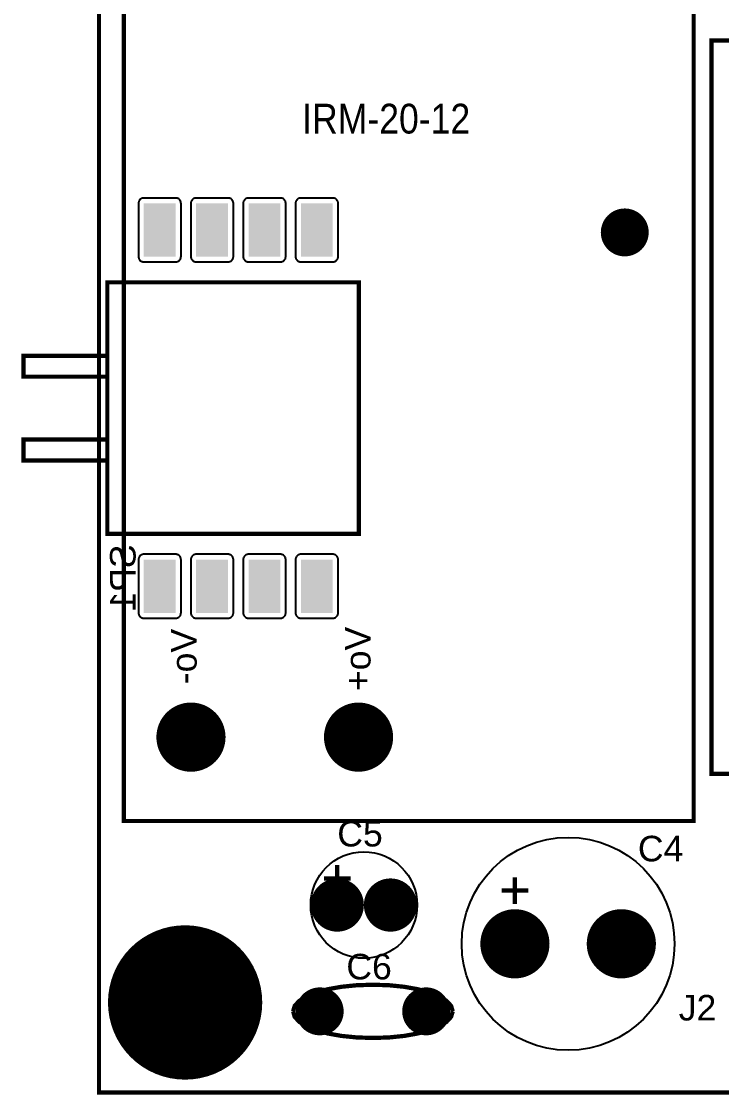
# Model space of a CAD drawing. Header units: inches. Extents: x -3.04 to 3.04, y -2.27 to 2.27.
# Drawn here: x -3.042 to -1.726, y -2.267 to -0.251 of the extents above; entities that cross this region are included whole.
import ezdxf

# ---------------------------------------------------------------- set-up
doc = ezdxf.new("R2010")
doc.units = ezdxf.units.IN
doc.layers.get('0').update_dxf_attribs({"linetype": 'CONTINUOUS'})

# ---------------------------------------------------------------- blocks, each defined once
blk = doc.blocks.new('RPAD')
blk.add_trace([(-0.5, -0.5), (-0.5, 0.5), (0.5, -0.5), (0.5, 0.5)])
blk = doc.blocks.new('EPAD')
at = {"const_width": 0.5}
blk.add_lwpolyline([(-0.25, 0, 1), (0.25, 0, 1)], format="xyb", close=True, dxfattribs=at)

msp = doc.modelspace()

# ---------------------------------------------------------------- linework, layer by layer
at = {"const_width": 0.008}
for points in [[(-2.896492, -2.262827), (3.038224, -2.262827), (3.038224, 2.262827), (-2.896492, 2.262827), (-2.896492, -2.262827)], [(-2.896492, -2.262827), (3.038224, -2.262827), (3.038224, 2.262827), (-2.896492, 2.262827), (-2.896492, -2.262827)], [(-2.896492, -2.262827), (3.038224, -2.262827), (3.038224, 2.262827), (-2.896492, 2.262827), (-2.896492, -2.262827)], [(-2.849602, -1.752929), (-1.778736, -1.752929), (-1.778736, 0.310063), (-2.849602, 0.310063), (-2.849602, -1.752929)], [(-2.849602, -1.752929), (-1.778736, -1.752929), (-1.778736, 0.310063), (-2.849602, 0.310063), (-2.849602, -1.752929)], [(-2.849602, -1.752929), (-1.778736, -1.752929), (-1.778736, 0.310063), (-2.849602, 0.310063), (-2.849602, -1.752929)], [(-1.745209, -1.664582), (-1.25702, -1.664582), (-1.25702, -0.28663), (-1.745209, -0.28663), (-1.745209, -1.664582)], [(-1.745209, -1.664582), (-1.25702, -1.664582), (-1.25702, -0.28663), (-1.745209, -0.28663), (-1.745209, -1.664582)], [(-1.745209, -1.664582), (-1.25702, -1.664582), (-1.25702, -0.28663), (-1.745209, -0.28663), (-1.745209, -1.664582)], [(-2.880744, -1.213551), (-2.408303, -1.213551), (-2.408303, -0.74111), (-2.880744, -0.74111), (-2.880744, -1.213551)], [(-2.880744, -1.213551), (-2.408303, -1.213551), (-2.408303, -0.74111), (-2.880744, -0.74111), (-2.880744, -1.213551)], [(-2.880744, -1.213551), (-2.408303, -1.213551), (-2.408303, -0.74111), (-2.880744, -0.74111), (-2.880744, -1.213551)], [(-3.038224, -0.918275), (-2.880744, -0.918275), (-2.880744, -0.878905), (-3.038224, -0.878905), (-3.038224, -0.918275)], [(-3.038224, -0.918275), (-2.880744, -0.918275), (-2.880744, -0.878905), (-3.038224, -0.878905), (-3.038224, -0.918275)], [(-3.038224, -0.918275), (-2.880744, -0.918275), (-2.880744, -0.878905), (-3.038224, -0.878905), (-3.038224, -0.918275)], [(-3.038224, -1.075756), (-2.880744, -1.075756), (-2.880744, -1.036385), (-3.038224, -1.036385), (-3.038224, -1.075756)], [(-3.038224, -1.075756), (-2.880744, -1.075756), (-2.880744, -1.036385), (-3.038224, -1.036385), (-3.038224, -1.075756)], [(-3.038224, -1.075756), (-2.880744, -1.075756), (-2.880744, -1.036385), (-3.038224, -1.036385), (-3.038224, -1.075756)], [(-2.448618, -1.835858), (-2.448618, -1.885858)], [(-2.448618, -1.835858), (-2.448618, -1.885858)], [(-2.448618, -1.835858), (-2.448618, -1.885858)], [(-2.473618, -1.860858), (-2.423618, -1.860858)], [(-2.473618, -1.860858), (-2.423618, -1.860858)], [(-2.473618, -1.860858), (-2.423618, -1.860858)], [(-2.114744, -1.858677), (-2.114744, -1.908677)], [(-2.114744, -1.858677), (-2.114744, -1.908677)], [(-2.114744, -1.858677), (-2.114744, -1.908677)], [(-2.139744, -1.883677), (-2.089744, -1.883677)], [(-2.139744, -1.883677), (-2.089744, -1.883677)], [(-2.139744, -1.883677), (-2.089744, -1.883677)], [(-2.531618, -2.110551), (-2.528659, -2.100363), (-2.520134, -2.090926), (-2.506569, -2.082426), (-2.488493, -2.075051), (-2.466432, -2.068988), (-2.440915, -2.064426), (-2.412468, -2.061551), (-2.381618, -2.060551)], [(-2.531618, -2.110551), (-2.528659, -2.100363), (-2.520134, -2.090926), (-2.506569, -2.082426), (-2.488493, -2.075051), (-2.466432, -2.068988), (-2.440915, -2.064426), (-2.412468, -2.061551), (-2.381618, -2.060551)], [(-2.531618, -2.110551), (-2.528659, -2.100363), (-2.520134, -2.090926), (-2.506569, -2.082426), (-2.488493, -2.075051), (-2.466432, -2.068988), (-2.440915, -2.064426), (-2.412468, -2.061551), (-2.381618, -2.060551)], [(-2.231618, -2.110551), (-2.234618, -2.100363), (-2.243243, -2.090926), (-2.256931, -2.082426), (-2.275118, -2.075051), (-2.297243, -2.068988), (-2.322743, -2.064426), (-2.351056, -2.061551), (-2.381618, -2.060551)], [(-2.231618, -2.110551), (-2.234618, -2.100363), (-2.243243, -2.090926), (-2.256931, -2.082426), (-2.275118, -2.075051), (-2.297243, -2.068988), (-2.322743, -2.064426), (-2.351056, -2.061551), (-2.381618, -2.060551)], [(-2.231618, -2.110551), (-2.234618, -2.100363), (-2.243243, -2.090926), (-2.256931, -2.082426), (-2.275118, -2.075051), (-2.297243, -2.068988), (-2.322743, -2.064426), (-2.351056, -2.061551), (-2.381618, -2.060551)], [(-2.531618, -2.110551), (-2.528659, -2.120738), (-2.520134, -2.130176), (-2.506569, -2.138676), (-2.488493, -2.146051), (-2.466432, -2.152113), (-2.440915, -2.156676), (-2.412468, -2.159551), (-2.381618, -2.160551)], [(-2.531618, -2.110551), (-2.528659, -2.120738), (-2.520134, -2.130176), (-2.506569, -2.138676), (-2.488493, -2.146051), (-2.466432, -2.152113), (-2.440915, -2.156676), (-2.412468, -2.159551), (-2.381618, -2.160551)], [(-2.531618, -2.110551), (-2.528659, -2.120738), (-2.520134, -2.130176), (-2.506569, -2.138676), (-2.488493, -2.146051), (-2.466432, -2.152113), (-2.440915, -2.156676), (-2.412468, -2.159551), (-2.381618, -2.160551)], [(-2.231618, -2.110551), (-2.234618, -2.120738), (-2.243243, -2.130176), (-2.256931, -2.138676), (-2.275118, -2.146051), (-2.297243, -2.152113), (-2.322743, -2.156676), (-2.351056, -2.159551), (-2.381618, -2.160551)], [(-2.231618, -2.110551), (-2.234618, -2.120738), (-2.243243, -2.130176), (-2.256931, -2.138676), (-2.275118, -2.146051), (-2.297243, -2.152113), (-2.322743, -2.156676), (-2.351056, -2.159551), (-2.381618, -2.160551)], [(-2.231618, -2.110551), (-2.234618, -2.120738), (-2.243243, -2.130176), (-2.256931, -2.138676), (-2.275118, -2.146051), (-2.297243, -2.152113), (-2.322743, -2.156676), (-2.351056, -2.159551), (-2.381618, -2.160551)]]:
    msp.add_lwpolyline(points, dxfattribs=at)
for points in [[(-2.812319, -0.702685), (-2.752319, -0.702685), (-2.75128, -0.702634), (-2.750274, -0.702486), (-2.749307, -0.702244), (-2.748383, -0.701913), (-2.747507, -0.701498), (-2.746683, -0.701004), (-2.745915, -0.700434), (-2.745209, -0.699794), (-2.744569, -0.699088), (-2.744, -0.69832), (-2.743506, -0.697496), (-2.743091, -0.69662), (-2.74276, -0.695696), (-2.742518, -0.694729), (-2.742369, -0.693724), (-2.742319, -0.692685), (-2.742319, -0.592685), (-2.742369, -0.591645), (-2.742518, -0.59064), (-2.74276, -0.589673), (-2.743091, -0.588749), (-2.743506, -0.587873), (-2.744, -0.587049), (-2.744569, -0.586281), (-2.745209, -0.585575), (-2.745915, -0.584935), (-2.746683, -0.584366), (-2.747507, -0.583871), (-2.748383, -0.583456), (-2.749307, -0.583126), (-2.750274, -0.582883), (-2.75128, -0.582735), (-2.752319, -0.582685), (-2.812319, -0.582685), (-2.813358, -0.582735), (-2.814363, -0.582883), (-2.81533, -0.583126), (-2.816254, -0.583456), (-2.817131, -0.583871), (-2.817955, -0.584366), (-2.818722, -0.584935), (-2.819428, -0.585575), (-2.820069, -0.586281), (-2.820638, -0.587049), (-2.821132, -0.587873), (-2.821547, -0.588749), (-2.821878, -0.589673), (-2.82212, -0.59064), (-2.822269, -0.591645), (-2.822319, -0.592685), (-2.822319, -0.692685), (-2.822269, -0.693724), (-2.82212, -0.694729), (-2.821878, -0.695696), (-2.821547, -0.69662), (-2.821132, -0.697496), (-2.820638, -0.69832), (-2.820069, -0.699088), (-2.819428, -0.699794), (-2.818722, -0.700434), (-2.817955, -0.701004), (-2.817131, -0.701498), (-2.816254, -0.701913), (-2.81533, -0.702244), (-2.814363, -0.702486), (-2.813358, -0.702634), (-2.812319, -0.702685)], [(-2.713894, -0.702685), (-2.653894, -0.702685), (-2.652854, -0.702634), (-2.651849, -0.702486), (-2.650882, -0.702244), (-2.649958, -0.701913), (-2.649082, -0.701498), (-2.648258, -0.701004), (-2.64749, -0.700434), (-2.646784, -0.699794), (-2.646144, -0.699088), (-2.645575, -0.69832), (-2.64508, -0.697496), (-2.644665, -0.69662), (-2.644335, -0.695696), (-2.644093, -0.694729), (-2.643944, -0.693724), (-2.643894, -0.692685), (-2.643894, -0.592685), (-2.643944, -0.591645), (-2.644093, -0.59064), (-2.644335, -0.589673), (-2.644665, -0.588749), (-2.64508, -0.587873), (-2.645575, -0.587049), (-2.646144, -0.586281), (-2.646784, -0.585575), (-2.64749, -0.584935), (-2.648258, -0.584366), (-2.649082, -0.583871), (-2.649958, -0.583456), (-2.650882, -0.583126), (-2.651849, -0.582883), (-2.652854, -0.582735), (-2.653894, -0.582685), (-2.713894, -0.582685), (-2.714933, -0.582735), (-2.715938, -0.582883), (-2.716905, -0.583126), (-2.717829, -0.583456), (-2.718706, -0.583871), (-2.71953, -0.584366), (-2.720297, -0.584935), (-2.721003, -0.585575), (-2.721643, -0.586281), (-2.722213, -0.587049), (-2.722707, -0.587873), (-2.723122, -0.588749), (-2.723453, -0.589673), (-2.723695, -0.59064), (-2.723843, -0.591645), (-2.723894, -0.592685), (-2.723894, -0.692685), (-2.723843, -0.693724), (-2.723695, -0.694729), (-2.723453, -0.695696), (-2.723122, -0.69662), (-2.722707, -0.697496), (-2.722213, -0.69832), (-2.721643, -0.699088), (-2.721003, -0.699794), (-2.720297, -0.700434), (-2.71953, -0.701004), (-2.718706, -0.701498), (-2.717829, -0.701913), (-2.716905, -0.702244), (-2.715938, -0.702486), (-2.714933, -0.702634), (-2.713894, -0.702685)], [(-2.615469, -0.702685), (-2.555469, -0.702685), (-2.554429, -0.702634), (-2.553424, -0.702486), (-2.552457, -0.702244), (-2.551533, -0.701913), (-2.550657, -0.701498), (-2.549833, -0.701004), (-2.549065, -0.700434), (-2.548359, -0.699794), (-2.547719, -0.699088), (-2.54715, -0.69832), (-2.546655, -0.697496), (-2.54624, -0.69662), (-2.545909, -0.695696), (-2.545667, -0.694729), (-2.545519, -0.693724), (-2.545469, -0.692685), (-2.545469, -0.592685), (-2.545519, -0.591645), (-2.545667, -0.59064), (-2.545909, -0.589673), (-2.54624, -0.588749), (-2.546655, -0.587873), (-2.54715, -0.587049), (-2.547719, -0.586281), (-2.548359, -0.585575), (-2.549065, -0.584935), (-2.549833, -0.584366), (-2.550657, -0.583871), (-2.551533, -0.583456), (-2.552457, -0.583126), (-2.553424, -0.582883), (-2.554429, -0.582735), (-2.555469, -0.582685), (-2.615469, -0.582685), (-2.616508, -0.582735), (-2.617513, -0.582883), (-2.61848, -0.583126), (-2.619404, -0.583456), (-2.62028, -0.583871), (-2.621104, -0.584366), (-2.621872, -0.584935), (-2.622578, -0.585575), (-2.623218, -0.586281), (-2.623787, -0.587049), (-2.624282, -0.587873), (-2.624697, -0.588749), (-2.625028, -0.589673), (-2.62527, -0.59064), (-2.625418, -0.591645), (-2.625469, -0.592685), (-2.625469, -0.692685), (-2.625418, -0.693724), (-2.62527, -0.694729), (-2.625028, -0.695696), (-2.624697, -0.69662), (-2.624282, -0.697496), (-2.623787, -0.69832), (-2.623218, -0.699088), (-2.622578, -0.699794), (-2.621872, -0.700434), (-2.621104, -0.701004), (-2.62028, -0.701498), (-2.619404, -0.701913), (-2.61848, -0.702244), (-2.617513, -0.702486), (-2.616508, -0.702634), (-2.615469, -0.702685)], [(-2.517043, -0.702685), (-2.457043, -0.702685), (-2.456004, -0.702634), (-2.454999, -0.702486), (-2.454032, -0.702244), (-2.453108, -0.701913), (-2.452231, -0.701498), (-2.451407, -0.701004), (-2.45064, -0.700434), (-2.449934, -0.699794), (-2.449294, -0.699088), (-2.448724, -0.69832), (-2.44823, -0.697496), (-2.447815, -0.69662), (-2.447484, -0.695696), (-2.447242, -0.694729), (-2.447094, -0.693724), (-2.447043, -0.692685), (-2.447043, -0.592685), (-2.447094, -0.591645), (-2.447242, -0.59064), (-2.447484, -0.589673), (-2.447815, -0.588749), (-2.44823, -0.587873), (-2.448724, -0.587049), (-2.449294, -0.586281), (-2.449934, -0.585575), (-2.45064, -0.584935), (-2.451407, -0.584366), (-2.452231, -0.583871), (-2.453108, -0.583456), (-2.454032, -0.583126), (-2.454999, -0.582883), (-2.456004, -0.582735), (-2.457043, -0.582685), (-2.517043, -0.582685), (-2.518083, -0.582735), (-2.519088, -0.582883), (-2.520055, -0.583126), (-2.520979, -0.583456), (-2.521855, -0.583871), (-2.522679, -0.584366), (-2.523447, -0.584935), (-2.524153, -0.585575), (-2.524793, -0.586281), (-2.525362, -0.587049), (-2.525857, -0.587873), (-2.526272, -0.588749), (-2.526602, -0.589673), (-2.526844, -0.59064), (-2.526993, -0.591645), (-2.527043, -0.592685), (-2.527043, -0.692685), (-2.526993, -0.693724), (-2.526844, -0.694729), (-2.526602, -0.695696), (-2.526272, -0.69662), (-2.525857, -0.697496), (-2.525362, -0.69832), (-2.524793, -0.699088), (-2.524153, -0.699794), (-2.523447, -0.700434), (-2.522679, -0.701004), (-2.521855, -0.701498), (-2.520979, -0.701913), (-2.520055, -0.702244), (-2.519088, -0.702486), (-2.518083, -0.702634), (-2.517043, -0.702685)], [(-2.812319, -1.371976), (-2.752319, -1.371976), (-2.75128, -1.371926), (-2.750274, -1.371777), (-2.749307, -1.371535), (-2.748383, -1.371204), (-2.747507, -1.37079), (-2.746683, -1.370295), (-2.745915, -1.369726), (-2.745209, -1.369085), (-2.744569, -1.368379), (-2.744, -1.367612), (-2.743506, -1.366788), (-2.743091, -1.365911), (-2.74276, -1.364987), (-2.742518, -1.36402), (-2.742369, -1.363015), (-2.742319, -1.361976), (-2.742319, -1.261976), (-2.742369, -1.260937), (-2.742518, -1.259931), (-2.74276, -1.258965), (-2.743091, -1.258041), (-2.743506, -1.257164), (-2.744, -1.25634), (-2.744569, -1.255573), (-2.745209, -1.254867), (-2.745915, -1.254226), (-2.746683, -1.253657), (-2.747507, -1.253162), (-2.748383, -1.252748), (-2.749307, -1.252417), (-2.750274, -1.252175), (-2.75128, -1.252026), (-2.752319, -1.251976), (-2.812319, -1.251976), (-2.813358, -1.252026), (-2.814363, -1.252175), (-2.81533, -1.252417), (-2.816254, -1.252748), (-2.817131, -1.253162), (-2.817955, -1.253657), (-2.818722, -1.254226), (-2.819428, -1.254867), (-2.820069, -1.255573), (-2.820638, -1.25634), (-2.821132, -1.257164), (-2.821547, -1.258041), (-2.821878, -1.258965), (-2.82212, -1.259931), (-2.822269, -1.260937), (-2.822319, -1.261976), (-2.822319, -1.361976), (-2.822269, -1.363015), (-2.82212, -1.36402), (-2.821878, -1.364987), (-2.821547, -1.365911), (-2.821132, -1.366788), (-2.820638, -1.367612), (-2.820069, -1.368379), (-2.819428, -1.369085), (-2.818722, -1.369726), (-2.817955, -1.370295), (-2.817131, -1.37079), (-2.816254, -1.371204), (-2.81533, -1.371535), (-2.814363, -1.371777), (-2.813358, -1.371926), (-2.812319, -1.371976)], [(-2.713894, -1.371976), (-2.653894, -1.371976), (-2.652854, -1.371926), (-2.651849, -1.371777), (-2.650882, -1.371535), (-2.649958, -1.371204), (-2.649082, -1.37079), (-2.648258, -1.370295), (-2.64749, -1.369726), (-2.646784, -1.369085), (-2.646144, -1.368379), (-2.645575, -1.367612), (-2.64508, -1.366788), (-2.644665, -1.365911), (-2.644335, -1.364987), (-2.644093, -1.36402), (-2.643944, -1.363015), (-2.643894, -1.361976), (-2.643894, -1.261976), (-2.643944, -1.260937), (-2.644093, -1.259931), (-2.644335, -1.258965), (-2.644665, -1.258041), (-2.64508, -1.257164), (-2.645575, -1.25634), (-2.646144, -1.255573), (-2.646784, -1.254867), (-2.64749, -1.254226), (-2.648258, -1.253657), (-2.649082, -1.253162), (-2.649958, -1.252748), (-2.650882, -1.252417), (-2.651849, -1.252175), (-2.652854, -1.252026), (-2.653894, -1.251976), (-2.713894, -1.251976), (-2.714933, -1.252026), (-2.715938, -1.252175), (-2.716905, -1.252417), (-2.717829, -1.252748), (-2.718706, -1.253162), (-2.71953, -1.253657), (-2.720297, -1.254226), (-2.721003, -1.254867), (-2.721643, -1.255573), (-2.722213, -1.25634), (-2.722707, -1.257164), (-2.723122, -1.258041), (-2.723453, -1.258965), (-2.723695, -1.259931), (-2.723843, -1.260937), (-2.723894, -1.261976), (-2.723894, -1.361976), (-2.723843, -1.363015), (-2.723695, -1.36402), (-2.723453, -1.364987), (-2.723122, -1.365911), (-2.722707, -1.366788), (-2.722213, -1.367612), (-2.721643, -1.368379), (-2.721003, -1.369085), (-2.720297, -1.369726), (-2.71953, -1.370295), (-2.718706, -1.37079), (-2.717829, -1.371204), (-2.716905, -1.371535), (-2.715938, -1.371777), (-2.714933, -1.371926), (-2.713894, -1.371976)], [(-2.615469, -1.371976), (-2.555469, -1.371976), (-2.554429, -1.371926), (-2.553424, -1.371777), (-2.552457, -1.371535), (-2.551533, -1.371204), (-2.550657, -1.37079), (-2.549833, -1.370295), (-2.549065, -1.369726), (-2.548359, -1.369085), (-2.547719, -1.368379), (-2.54715, -1.367612), (-2.546655, -1.366788), (-2.54624, -1.365911), (-2.545909, -1.364987), (-2.545667, -1.36402), (-2.545519, -1.363015), (-2.545469, -1.361976), (-2.545469, -1.261976), (-2.545519, -1.260937), (-2.545667, -1.259931), (-2.545909, -1.258965), (-2.54624, -1.258041), (-2.546655, -1.257164), (-2.54715, -1.25634), (-2.547719, -1.255573), (-2.548359, -1.254867), (-2.549065, -1.254226), (-2.549833, -1.253657), (-2.550657, -1.253162), (-2.551533, -1.252748), (-2.552457, -1.252417), (-2.553424, -1.252175), (-2.554429, -1.252026), (-2.555469, -1.251976), (-2.615469, -1.251976), (-2.616508, -1.252026), (-2.617513, -1.252175), (-2.61848, -1.252417), (-2.619404, -1.252748), (-2.62028, -1.253162), (-2.621104, -1.253657), (-2.621872, -1.254226), (-2.622578, -1.254867), (-2.623218, -1.255573), (-2.623787, -1.25634), (-2.624282, -1.257164), (-2.624697, -1.258041), (-2.625028, -1.258965), (-2.62527, -1.259931), (-2.625418, -1.260937), (-2.625469, -1.261976), (-2.625469, -1.361976), (-2.625418, -1.363015), (-2.62527, -1.36402), (-2.625028, -1.364987), (-2.624697, -1.365911), (-2.624282, -1.366788), (-2.623787, -1.367612), (-2.623218, -1.368379), (-2.622578, -1.369085), (-2.621872, -1.369726), (-2.621104, -1.370295), (-2.62028, -1.37079), (-2.619404, -1.371204), (-2.61848, -1.371535), (-2.617513, -1.371777), (-2.616508, -1.371926), (-2.615469, -1.371976)], [(-2.517043, -1.371976), (-2.457043, -1.371976), (-2.456004, -1.371926), (-2.454999, -1.371777), (-2.454032, -1.371535), (-2.453108, -1.371204), (-2.452231, -1.37079), (-2.451407, -1.370295), (-2.45064, -1.369726), (-2.449934, -1.369085), (-2.449294, -1.368379), (-2.448724, -1.367612), (-2.44823, -1.366788), (-2.447815, -1.365911), (-2.447484, -1.364987), (-2.447242, -1.36402), (-2.447094, -1.363015), (-2.447043, -1.361976), (-2.447043, -1.261976), (-2.447094, -1.260937), (-2.447242, -1.259931), (-2.447484, -1.258965), (-2.447815, -1.258041), (-2.44823, -1.257164), (-2.448724, -1.25634), (-2.449294, -1.255573), (-2.449934, -1.254867), (-2.45064, -1.254226), (-2.451407, -1.253657), (-2.452231, -1.253162), (-2.453108, -1.252748), (-2.454032, -1.252417), (-2.454999, -1.252175), (-2.456004, -1.252026), (-2.457043, -1.251976), (-2.517043, -1.251976), (-2.518083, -1.252026), (-2.519088, -1.252175), (-2.520055, -1.252417), (-2.520979, -1.252748), (-2.521855, -1.253162), (-2.522679, -1.253657), (-2.523447, -1.254226), (-2.524153, -1.254867), (-2.524793, -1.255573), (-2.525362, -1.25634), (-2.525857, -1.257164), (-2.526272, -1.258041), (-2.526602, -1.258965), (-2.526844, -1.259931), (-2.526993, -1.260937), (-2.527043, -1.261976), (-2.527043, -1.361976), (-2.526993, -1.363015), (-2.526844, -1.36402), (-2.526602, -1.364987), (-2.526272, -1.365911), (-2.525857, -1.366788), (-2.525362, -1.367612), (-2.524793, -1.368379), (-2.524153, -1.369085), (-2.523447, -1.369726), (-2.522679, -1.370295), (-2.521855, -1.37079), (-2.520979, -1.371204), (-2.520055, -1.371535), (-2.519088, -1.371777), (-2.518083, -1.371926), (-2.517043, -1.371976)]]:
    msp.add_lwpolyline(points, close=True)
for centre, radius in [((-2.014744, -1.983677), 0.2), ((-2.014744, -1.983677), 0.2), ((-2.014744, -1.983677), 0.2), ((-2.398618, -1.910858), 0.1), ((-2.398618, -1.910858), 0.1), ((-2.398618, -1.910858), 0.1)]:
    msp.add_circle(centre, radius)

# ---------------------------------------------------------------- block references
at = {"xscale": 0.06, "yscale": 0.1, "rotation": 180}
for p in [(-2.782319, -0.642685), (-2.683894, -0.642685), (-2.585469, -0.642685), (-2.487043, -0.642685), (-2.782319, -1.311976), (-2.683894, -1.311976), (-2.585469, -1.311976), (-2.487043, -1.311976)]:
    msp.add_blockref('RPAD', p, dxfattribs=at)
for p, xscale, yscale in [((-1.908303, -0.6473), 0.09, 0.09), ((-2.723618, -1.595448), 0.13, 0.13), ((-2.408657, -1.595448), 0.13, 0.13), ((-2.448618, -1.910858), 0.1, 0.1), ((-2.348618, -1.910858), 0.1, 0.1), ((-2.114744, -1.983677), 0.13, 0.13), ((-1.914744, -1.983677), 0.13, 0.13), ((-2.734618, -2.093858), 0.29, 0.29), ((-2.481618, -2.110551), 0.09, 0.09), ((-2.281618, -2.110551), 0.09, 0.09)]:
    msp.add_blockref('EPAD', p, dxfattribs=dict(xscale=xscale, yscale=yscale))

# ---------------------------------------------------------------- texts
for s, height, width, p in [('IRM-20-12', 0.056, 0.892857, (-2.514602, -0.46159)), ('IRM-20-12', 0.056, 0.892857, (-2.514602, -0.46159)), ('IRM-20-12', 0.056, 0.892857, (-2.514602, -0.46159)), ('C5', 0.048, 1.041667, (-2.448618, -1.800858)), ('C5', 0.048, 1.041667, (-2.448618, -1.800858)), ('C5', 0.048, 1.041667, (-2.448618, -1.800858)), ('C4', 0.048, 1.041667, (-1.883642, -1.828795)), ('C4', 0.048, 1.041667, (-1.883642, -1.828795)), ('C4', 0.048, 1.041667, (-1.883642, -1.828795)), ('C6', 0.048, 1.041667, (-2.431618, -2.050551)), ('C6', 0.048, 1.041667, (-2.431618, -2.050551)), ('C6', 0.048, 1.041667, (-2.431618, -2.050551)), ('J2', 0.048, 1.041667, (-1.80687, -2.127725)), ('J2', 0.048, 1.041667, (-1.80687, -2.127725)), ('J2', 0.048, 1.041667, (-1.80687, -2.127725))]:
    msp.add_text(s, height=height, dxfattribs=dict(width=width)).set_placement(p)
at = {"text_generation_flag": 2, "width": 1.041667}
for s, rotation, p in [('SP1', 90, (-2.827752, -1.233039)), ('SP1', 90, (-2.827752, -1.233039)), ('SP1', 90, (-2.827752, -1.233039)), ('Vo+', -270, (-2.386146, -1.38807)), ('Vo+', -270, (-2.386146, -1.38807)), ('Vo+', -270, (-2.386146, -1.38807)), ('Vo-', -270, (-2.712917, -1.392007)), ('Vo-', -270, (-2.712917, -1.392007)), ('Vo-', -270, (-2.712917, -1.392007))]:
    msp.add_text(s, height=0.048, rotation=rotation, dxfattribs=at).set_placement(p)

doc.saveas('drawing.dxf')
